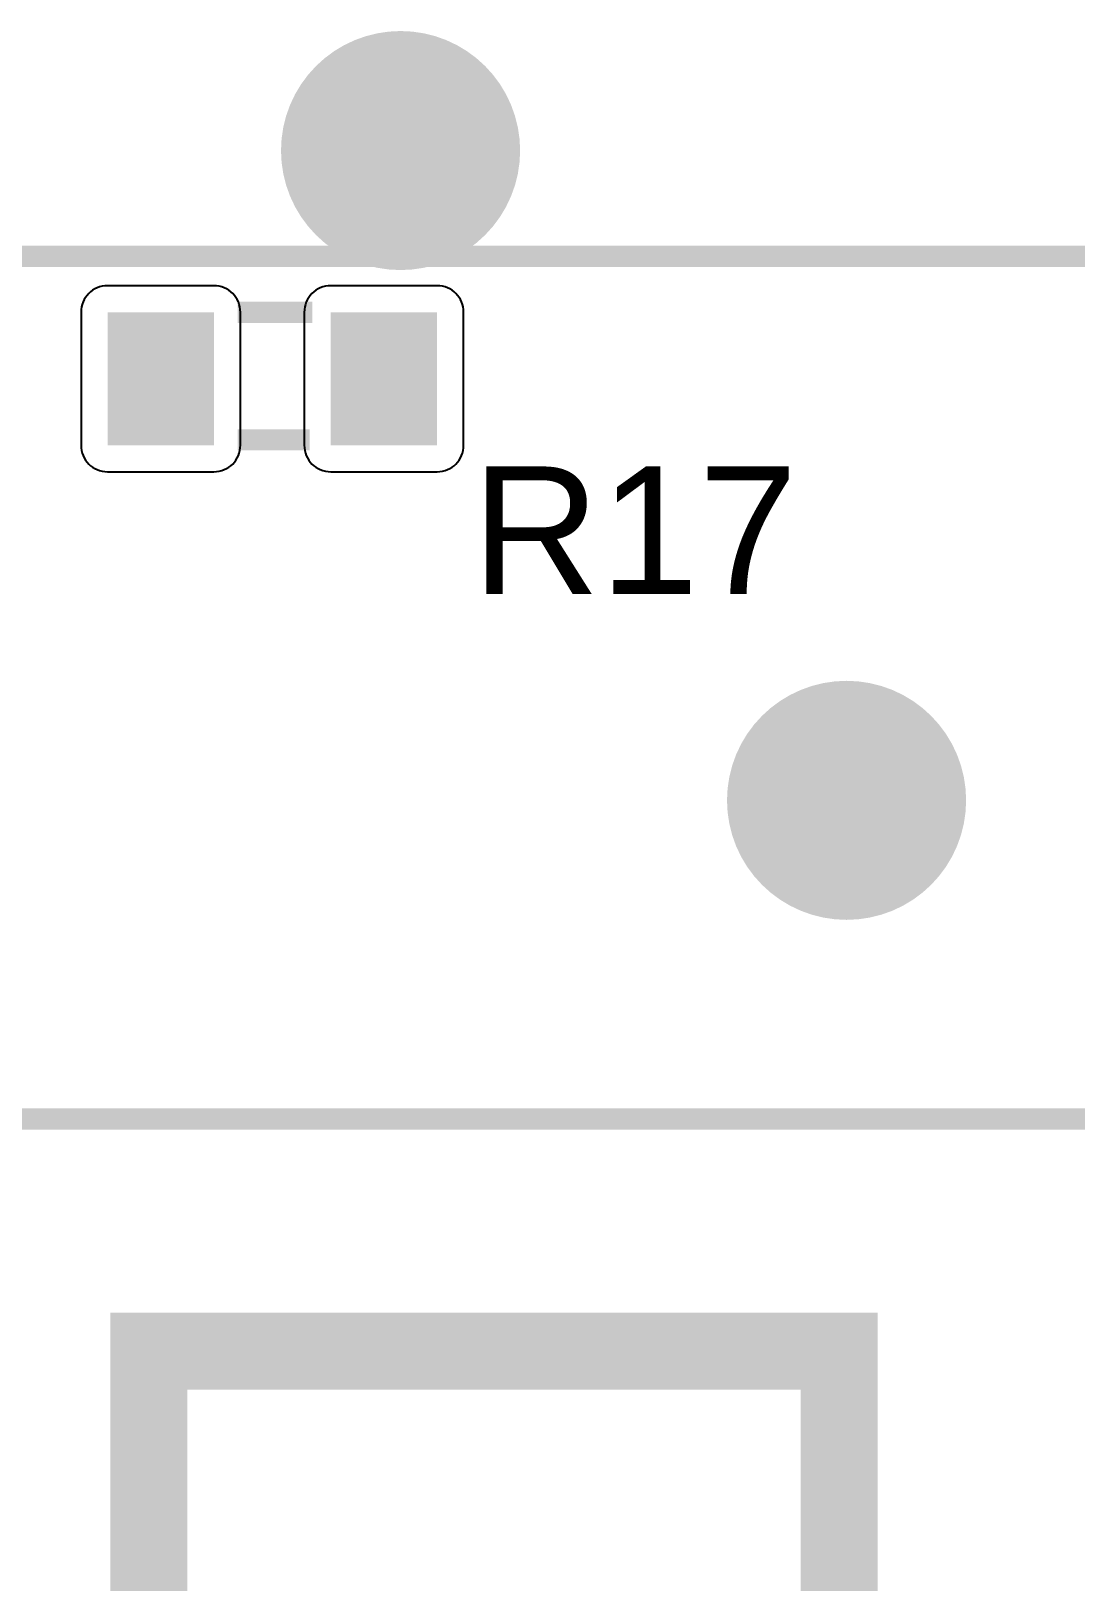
# Model space of a CAD drawing. Header units: inches. Extents: x 15 to 148, y 10 to 111.
# Drawn here: x 141.075 to 141.96, y 102.72 to 104.034 of the extents above; entities that cross this region are included whole.
import ezdxf

# ---------------------------------------------------------------- set-up
doc = ezdxf.new("R2010")
doc.units = ezdxf.units.IN
doc.header["$MEASUREMENT"] = 0
doc.layers.add('BLK_12AWG', color=7, linetype='Continuous')

# ---------------------------------------------------------------- blocks, each defined once
blk = doc.blocks.new('RPAD')
blk.add_trace([(-0.5, -0.5), (-0.5, 0.5), (0.5, -0.5), (0.5, 0.5)])
blk = doc.blocks.new('EPAD')
at = {"const_width": 0.5}
blk.add_lwpolyline([(-0.25, 0, 1), (0.25, 0, 1)], format="xyb", close=True, dxfattribs=at)
blk = doc.blocks.new('CEGHSD')
for points, const_width in [([(133.14813, 102.30923), (136.80954, 102.30923)], 0.008), ([(133.14813, 102.30923), (136.80954, 102.30923)], 0.008), ([(133.14813, 102.30923), (136.80954, 102.30923)], 0.008), ([(136.0356, 102.28817), (136.0636, 102.28817)], 0.008), ([(136.0356, 102.28817), (136.0636, 102.28817)], 0.008), ([(136.0356, 102.28817), (136.0636, 102.28817)], 0.008), ([(136.0356, 102.24017), (136.0626, 102.24017)], 0.008), ([(136.0356, 102.24017), (136.0626, 102.24017)], 0.008), ([(136.0356, 102.24017), (136.0626, 102.24017)], 0.008), ([(136.69143, 101.98443), (133.26624, 101.98443)], 0.008), ([(136.69143, 101.98443), (133.26624, 101.98443)], 0.008), ([(136.69143, 101.98443), (133.26624, 101.98443)], 0.008), ([(136.00213, 101.32322), (136.26198, 101.32322), (136.26198, 101.89703), (136.00213, 101.89703), (136.00213, 101.32322)], 0.029), ([(136.00213, 101.32322), (136.26198, 101.32322), (136.26198, 101.89703), (136.00213, 101.89703), (136.00213, 101.32322)], 0.029), ([(136.00213, 101.32322), (136.26198, 101.32322), (136.26198, 101.89703), (136.00213, 101.89703), (136.00213, 101.32322)], 0.029)]:
    blk.add_lwpolyline(points, dxfattribs=dict(const_width=const_width))
for points in [[(135.9866, 102.22817), (136.0266, 102.22817), (136.02764, 102.22822), (136.02864, 102.22837), (136.02961, 102.22862), (136.03053, 102.22895), (136.03141, 102.22936), (136.03223, 102.22986), (136.033, 102.23042), (136.03371, 102.23106), (136.03435, 102.23177), (136.03492, 102.23254), (136.03541, 102.23336), (136.03583, 102.23424), (136.03616, 102.23516), (136.0364, 102.23613), (136.03655, 102.23714), (136.0366, 102.23817), (136.0366, 102.28817), (136.03655, 102.28921), (136.0364, 102.29022), (136.03616, 102.29119), (136.03583, 102.29211), (136.03541, 102.29299), (136.03492, 102.29381), (136.03435, 102.29458), (136.03371, 102.29528), (136.033, 102.29592), (136.03223, 102.29649), (136.03141, 102.29699), (136.03053, 102.2974), (136.02961, 102.29773), (136.02864, 102.29798), (136.02764, 102.29812), (136.0266, 102.29817), (135.9866, 102.29817), (135.98556, 102.29812), (135.98455, 102.29798), (135.98359, 102.29773), (135.98266, 102.2974), (135.98179, 102.29699), (135.98096, 102.29649), (135.98019, 102.29592), (135.97949, 102.29528), (135.97885, 102.29458), (135.97828, 102.29381), (135.97778, 102.29299), (135.97737, 102.29211), (135.97704, 102.29119), (135.9768, 102.29022), (135.97665, 102.28921), (135.9766, 102.28817), (135.9766, 102.23817), (135.97665, 102.23714), (135.9768, 102.23613), (135.97704, 102.23516), (135.97737, 102.23424), (135.97778, 102.23336), (135.97828, 102.23254), (135.97885, 102.23177), (135.97949, 102.23106), (135.98019, 102.23042), (135.98096, 102.22986), (135.98179, 102.22936), (135.98266, 102.22895), (135.98359, 102.22862), (135.98455, 102.22837), (135.98556, 102.22822), (135.9866, 102.22817)], [(136.0706, 102.22817), (136.1106, 102.22817), (136.11164, 102.22822), (136.11264, 102.22837), (136.11361, 102.22862), (136.11453, 102.22895), (136.11541, 102.22936), (136.11623, 102.22986), (136.117, 102.23042), (136.11771, 102.23106), (136.11835, 102.23177), (136.11892, 102.23254), (136.11941, 102.23336), (136.11983, 102.23424), (136.12016, 102.23516), (136.1204, 102.23613), (136.12055, 102.23714), (136.1206, 102.23817), (136.1206, 102.28817), (136.12055, 102.28921), (136.1204, 102.29022), (136.12016, 102.29119), (136.11983, 102.29211), (136.11941, 102.29299), (136.11892, 102.29381), (136.11835, 102.29458), (136.11771, 102.29528), (136.117, 102.29592), (136.11623, 102.29649), (136.11541, 102.29699), (136.11453, 102.2974), (136.11361, 102.29773), (136.11264, 102.29798), (136.11164, 102.29812), (136.1106, 102.29817), (136.0706, 102.29817), (136.06956, 102.29812), (136.06855, 102.29798), (136.06759, 102.29773), (136.06666, 102.2974), (136.06579, 102.29699), (136.06496, 102.29649), (136.06419, 102.29592), (136.06349, 102.29528), (136.06285, 102.29458), (136.06228, 102.29381), (136.06178, 102.29299), (136.06137, 102.29211), (136.06104, 102.29119), (136.0608, 102.29022), (136.06065, 102.28921), (136.0606, 102.28817), (136.0606, 102.23817), (136.06065, 102.23714), (136.0608, 102.23613), (136.06104, 102.23516), (136.06137, 102.23424), (136.06178, 102.23336), (136.06228, 102.23254), (136.06285, 102.23177), (136.06349, 102.23106), (136.06419, 102.23042), (136.06496, 102.22986), (136.06579, 102.22936), (136.06666, 102.22895), (136.06759, 102.22862), (136.06855, 102.22837), (136.06956, 102.22822), (136.0706, 102.22817)]]:
    blk.add_lwpolyline(points, close=True)
at = {"xscale": 0.09, "yscale": 0.09}
for p in [(136.09686, 102.3491), (136.26472, 102.10445)]:
    blk.add_blockref('EPAD', p, dxfattribs=at)
at = {"xscale": 0.04, "yscale": 0.05, "rotation": 180}
for p in [(136.0066, 102.26317), (136.0906, 102.26317)]:
    blk.add_blockref('RPAD', p, dxfattribs=at)
at = {"width": 1.041667}
blk.add_text('R17', height=0.048, dxfattribs=at).set_placement((136.1236, 102.18217))
blk.add_text('R17', height=0.048, dxfattribs=at).set_placement((136.1236, 102.18217))
blk.add_text('R17', height=0.048, dxfattribs=at).set_placement((136.1236, 102.18217))

msp = doc.modelspace()

# ---------------------------------------------------------------- block references
at = {"layer": 'BLK_12AWG', "xscale": 2.25, "yscale": 2.25, "zscale": 2.25}
msp.add_blockref('CEGHSD', (-164.8303, -126.3532), dxfattribs=at)

doc.saveas('drawing.dxf')
